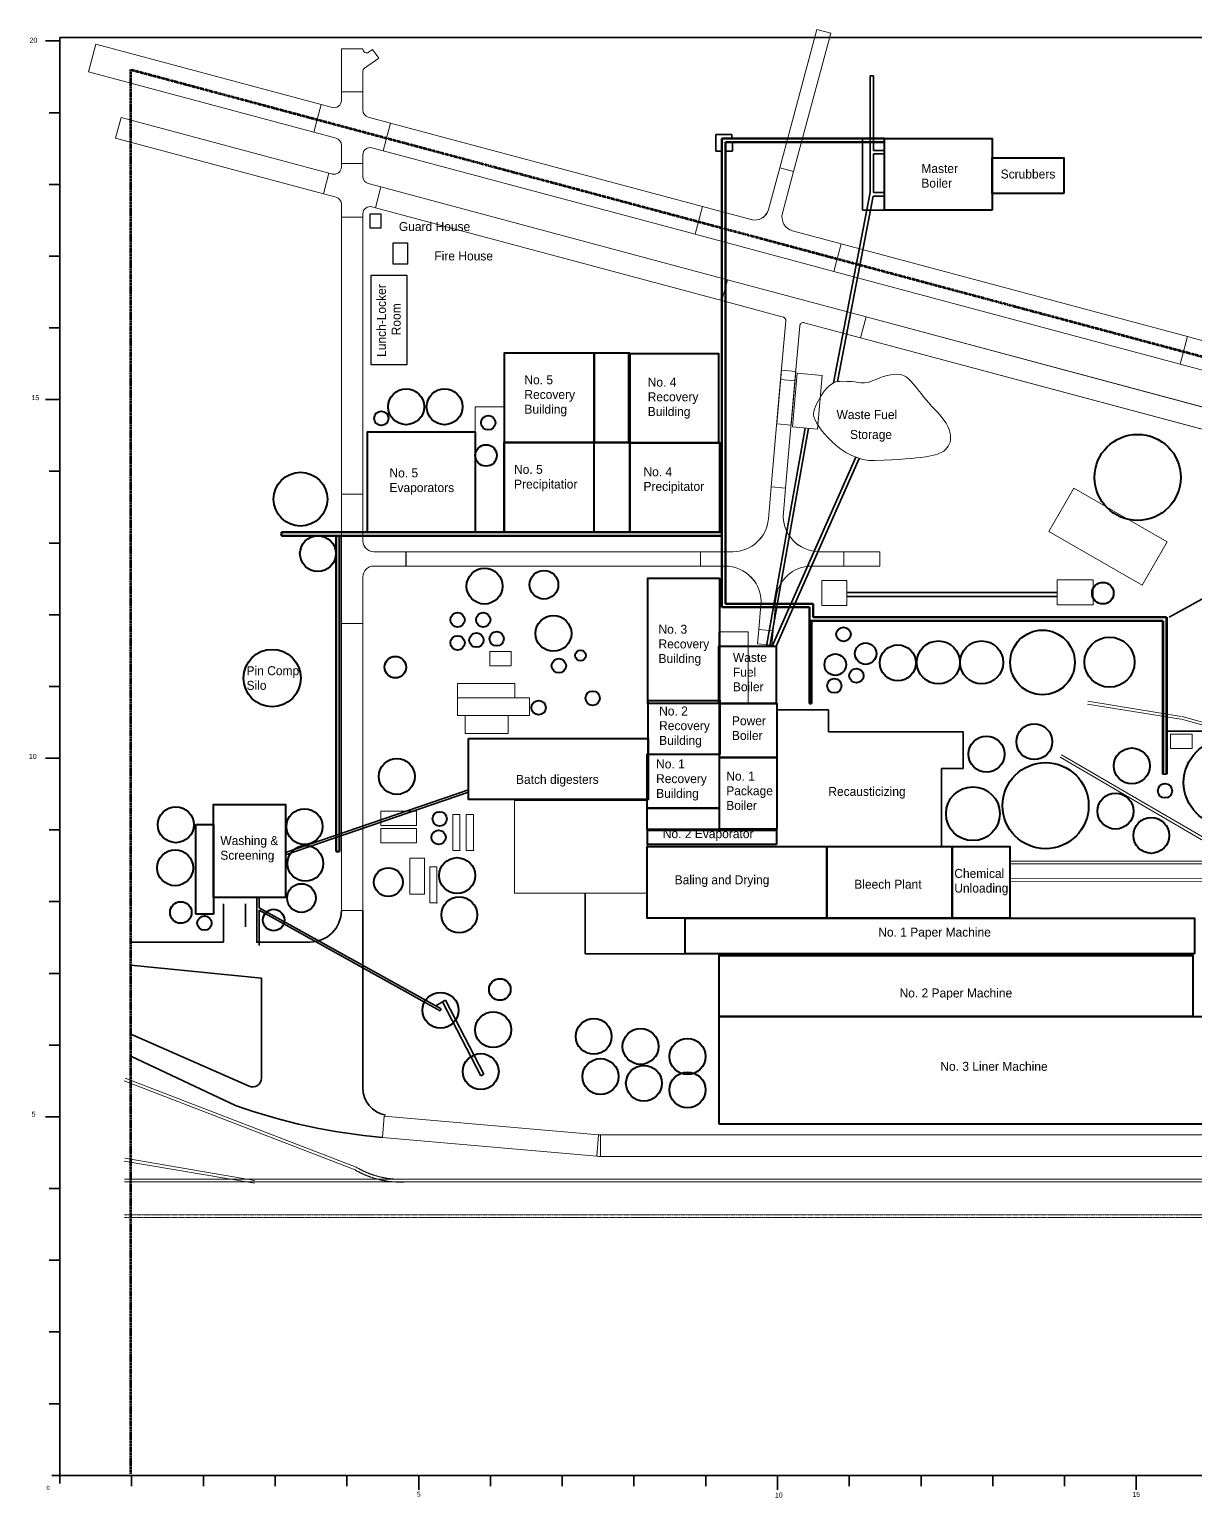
# Model space of a CAD drawing. Header units: inches. Extents: x 157 to 3303, y 69 to 2116.
# Drawn here: x 157 to 1783, y 69 to 2116 of the extents above; entities that cross this region are included whole.
import ezdxf
from ezdxf.enums import TextEntityAlignment as Align

# ---------------------------------------------------------------- set-up
doc = ezdxf.new("R2010")
doc.units = ezdxf.units.IN
doc.header["$MEASUREMENT"] = 0
doc.linetypes.add('BORDER2', pattern=[0.875, 0.25, -0.125, 0.25, -0.125, 0, -0.125])
doc.linetypes.add('PHANTOM2', pattern=[1.25, 0.625, -0.125, 0.125, -0.125, 0.125, -0.125])
doc.layers.add('MISCELLANEOUS', color=7, linetype='Continuous')
doc.layers.add('TITLEBLOCK', color=7, linetype='Continuous')
for name, color, linetype, lineweight in [('OTHER BUILDINGS', 3, 'Continuous', 30), ('PROCESS AREAS', 4, 'Continuous', 40), ('TANKS', 2, 'Continuous', 40)]:
    doc.layers.add(name, color=color, linetype=linetype, lineweight=lineweight)
doc.styles.add('Arial', font='ARIAL.TTF', dxfattribs={"height": 0.2})

# ---------------------------------------------------------------- blocks, each defined once
blk = doc.blocks.new('POND', base_point=(1382.4, 1029.5))
at = {"layer": 'MISCELLANEOUS', "color": 5, "linetype": 'Continuous', "lineweight": 13}
blk.add_open_spline([(1195.3, 1127.7), (1244.3, 1149.6), (1264.3, 1130.8), (1302.9, 1160.5), (1337.9, 1187.4), (1369.1, 1208.6), (1401.1, 1211.9), (1440.7, 1216), (1481.6, 1164.1), (1560.1, 1118.4), (1655.3, 1062.9), (1662.9, 1010.8), (1634.9, 973.4), (1619.8, 953.3), (1565.8, 924.1), (1391.7, 870.6), (1270.2, 833.2), (1131.8, 945.9), (1120.5, 978.1), (1113.1, 999.4), (1134.6, 1132.4), (1195.3, 1127.7)], degree=3, knots=[0, 0, 0, 0, 0.120599, 0.120599, 0.120599, 0.230097, 0.230097, 0.230097, 0.365472, 0.365472, 0.365472, 0.52982, 0.52982, 0.52982, 0.736661, 0.736661, 0.736661, 0.895053, 0.895053, 0.895053, 1, 1, 1, 1], dxfattribs=at)

msp = doc.modelspace()

# ---------------------------------------------------------------- linework, layer by layer
at = {"layer": 'MISCELLANEOUS', "color": 7, "linetype": 'Continuous', "lineweight": 13}
for p, q in [((1254.9, 2116.2), (1203.1, 1923)), ((1274.2, 2111), (1254.9, 2116.2))]:
    msp.add_line(p, q, dxfattribs=at)
at = {"layer": 'MISCELLANEOUS', "linetype": 'Continuous', "lineweight": 13}
for p, q in [((1222.4, 1917.8), (1274.2, 2111)), ((250.3, 2095.5), (239.9, 2056.8)), ((564.2, 2011.3), (250.3, 2095.5)), ((592.3, 2029.1), (592.3, 2089.1)), ((592.3, 2089.1), (622.3, 2089.1)), ((622.3, 2089.1), (622.3, 2088.4)), ((635.8, 2088.2), (630.2, 2084.3)), ((644.4, 2075.9), (635.8, 2088.2)), ((644.4, 2075.9), (624.4, 2061.9)), ((239.9, 2056.8), (553.8, 1972.7)), ((622.3, 2057.8), (622.3, 2029.1)), ((592.3, 2016.8), (592.3, 2029.1)), ((592.3, 2029.1), (622.3, 2029.1)), ((622.3, 2029.1), (592.3, 2029.1)), ((622.3, 2029.1), (622.3, 2003.4)), ((564.2, 2011.3), (553.8, 1972.7)), ((553.8, 1972.7), (564.2, 2011.3)), ((579.7, 2007.2), (564.2, 2011.3)), ((285.2, 1993.4), (277.4, 1964.5)), ((575, 1915.8), (285.2, 1993.4)), ((660.8, 1985.5), (629.7, 1993.8)), ((553.8, 1972.7), (584.9, 1964.4)), ((650.4, 1946.8), (660.8, 1985.5)), ((650.4, 1946.8), (660.8, 1985.5)), ((660.8, 1985.5), (1095.4, 1869)), ((277.4, 1964.5), (567.2, 1886.8)), ((592.3, 1929.1), (592.3, 1954.7)), ((650.4, 1946.8), (634.9, 1951)), ((1085.1, 1830.4), (650.4, 1946.8)), ((622.3, 1929.1), (592.3, 1929.1)), ((592.3, 1924.2), (592.3, 1929.1)), ((592.3, 1929.1), (622.3, 1929.1)), ((622.3, 1941.3), (622.3, 1929.1)), ((622.3, 1929.1), (622.3, 1910.8)), ((575, 1915.8), (567.2, 1886.8)), ((567.2, 1886.8), (575, 1915.8)), ((575, 1915.8), (579.7, 1914.5)), ((1203.1, 1923), (1187.6, 1865)), ((1203.1, 1923), (1222.4, 1917.8)), ((1203.1, 1923), (1222.4, 1917.8)), ((1222.4, 1917.8), (1206.9, 1859.8)), ((567.2, 1886.8), (584.9, 1882.1)), ((647.4, 1896.4), (629.7, 1901.1)), ((639.7, 1867.4), (647.4, 1896.4)), ((639.7, 1867.4), (647.4, 1896.4)), ((647.4, 1896.4), (1130.4, 1767)), ((592.3, 1854.1), (592.3, 1872.4)), ((634.9, 1868.7), (639.7, 1867.4)), ((1122.6, 1738), (639.7, 1867.4)), ((1095.4, 1869), (1085.1, 1830.4)), ((1095.4, 1869), (1085.1, 1830.4)), ((1163.1, 1850.9), (1095.4, 1869)), ((622.3, 1854.1), (592.3, 1854.1)), ((592.3, 1468.1), (592.3, 1854.1)), ((592.3, 1854.1), (622.3, 1854.1)), ((622.3, 1859), (622.3, 1854.1)), ((622.3, 1854.1), (622.3, 1468.1)), ((1085.1, 1830.4), (1278.3, 1778.6)), ((1288.6, 1817.2), (1221, 1835.4)), ((1278.3, 1778.6), (1288.6, 1817.2)), ((1278.3, 1778.6), (1288.6, 1817.2)), ((1288.6, 1817.2), (1771.6, 1687.8)), ((1130.4, 1767), (1122.6, 1738)), ((1122.6, 1738), (1130.4, 1767)), ((1130.4, 1767), (1323.6, 1715.2)), ((1761.2, 1649.2), (1278.3, 1778.6)), ((1207.9, 1715.1), (1122.6, 1738)), ((1204.4, 1627.8), (1211.6, 1709.9)), ((1224.3, 1626.1), (1231, 1702.9)), ((1315.8, 1686.2), (1237.3, 1707.2)), ((1323.6, 1715.2), (1315.8, 1686.2)), ((1315.8, 1686.2), (1323.6, 1715.2)), ((1323.6, 1715.2), (1854.8, 1572.8)), ((1847.1, 1543.9), (1315.8, 1686.2)), ((1771.6, 1687.8), (1761.2, 1649.2)), ((1771.6, 1687.8), (1761.2, 1649.2)), ((1793.4, 1682), (1771.6, 1687.8)), ((1199, 1566), (1205.5, 1640.8)), ((1205.5, 1640.8), (1225.5, 1639)), ((1225.5, 1639), (1218.9, 1564.3)), ((1761.2, 1649.2), (1857.8, 1623.3)), ((1191.3, 1478.4), (1204.4, 1627.8)), ((1204.4, 1627.8), (1224.3, 1626.1)), ((1204.4, 1627.8), (1224.3, 1626.1)), ((1224.3, 1626.1), (1211.3, 1476.7)), ((1221, 1561.9), (1227.5, 1636.6)), ((1227.5, 1636.6), (1262.4, 1633.5)), ((1262.4, 1633.5), (1255.8, 1558.8)), ((778.9, 1590), (818.9, 1590)), ((778.9, 1415), (778.9, 1590)), ((1218.9, 1564.3), (1199, 1566)), ((1255.8, 1558.8), (1221, 1561.9)), ((1191.3, 1478.4), (1187.4, 1433.6)), ((1211.3, 1476.7), (1191.3, 1478.4)), ((1211.3, 1476.7), (1191.3, 1478.4)), ((1208.3, 1442.3), (1211.3, 1476.7)), ((1578.1, 1416.1), (1613.1, 1476.7)), ((1613.1, 1476.7), (1743, 1401.7)), ((622.3, 1468.1), (592.3, 1468.1)), ((592.3, 1468.1), (592.3, 1287.6)), ((622.3, 1468.1), (592.3, 1468.1)), ((622.3, 1402.8), (622.3, 1468.1)), ((818.9, 1415), (778.9, 1415)), ((1708, 1341.1), (1578.1, 1416.1)), ((1743, 1401.7), (1708, 1341.1)), ((682.3, 1387.8), (637.3, 1387.8)), ((682.3, 1387.8), (682.3, 1367.8)), ((1092.6, 1387.9), (682.6, 1387.9)), ((682.6, 1387.9), (682.6, 1367.9)), ((1092.6, 1387.9), (1137.6, 1387.9)), ((1092.6, 1367.9), (1092.6, 1387.9)), ((1092.6, 1367.9), (1092.6, 1387.9)), ((1292.6, 1387.9), (1258.1, 1387.9)), ((1292.6, 1387.9), (1292.6, 1367.9)), ((1292.6, 1387.9), (1342.6, 1387.9)), ((1292.6, 1367.9), (1292.6, 1387.9)), ((1342.6, 1387.9), (1342.6, 1367.9)), ((622.3, 1287.6), (622.3, 1352.8)), ((682.3, 1367.8), (637.3, 1367.8)), ((682.6, 1367.9), (1092.6, 1367.9)), ((1127.1, 1367.9), (1092.6, 1367.9)), ((1292.6, 1367.9), (1247.6, 1367.9)), ((1342.6, 1367.9), (1292.6, 1367.9)), ((1261.7, 1347.8), (1296.7, 1347.8)), ((1261.7, 1312.8), (1261.7, 1347.8)), ((1296.7, 1347.8), (1296.7, 1312.8)), ((1589.9, 1348.7), (1639.9, 1348.7)), ((1589.9, 1313.7), (1589.9, 1348.7)), ((1639.9, 1348.7), (1639.9, 1313.7)), ((1176.9, 1313.6), (1173.9, 1279.2)), ((1193.8, 1277.4), (1197.8, 1322.3)), ((1296.7, 1312.8), (1261.7, 1312.8)), ((1639.9, 1313.7), (1589.9, 1313.7)), ((592.3, 1287.6), (622.3, 1287.6)), ((592.3, 887.6), (592.3, 1287.6)), ((592.3, 1287.6), (622.3, 1287.6)), ((622.3, 1287.6), (622.3, 887.6)), ((1119.2, 1276.1), (1159.2, 1276.1)), ((1159.2, 1276.1), (1159.2, 1176.1)), ((1172.2, 1259.3), (1173.9, 1279.2)), ((1173.9, 1279.2), (1193.8, 1277.4)), ((1173.9, 1279.2), (1193.8, 1277.4)), ((1193.8, 1277.4), (1192.1, 1257.5)), ((799.1, 1248.9), (829.1, 1248.9)), ((799.1, 1228.9), (799.1, 1248.9)), ((829.1, 1248.9), (829.1, 1228.9)), ((1192.1, 1257.5), (1172.2, 1259.3)), ((829.1, 1228.9), (799.1, 1228.9)), ((754.2, 1204.3), (834.2, 1204.3)), ((754.2, 1184.3), (754.2, 1204.3)), ((834.2, 1204.3), (834.2, 1184.3)), ((754.2, 1184.3), (854.2, 1184.3)), ((754.2, 1159.3), (754.2, 1184.3)), ((834.2, 1184.3), (754.2, 1184.3)), ((854.2, 1184.3), (854.2, 1159.3)), ((854.2, 1159.3), (754.2, 1159.3)), ((764.9, 1134.3), (764.9, 1159.3)), ((764.9, 1159.3), (824.9, 1159.3)), ((824.9, 1159.3), (824.9, 1134.3)), ((824.9, 1134.3), (764.9, 1134.3)), ((1747.7, 1133.6), (1777.7, 1133.6)), ((1747.7, 1113.6), (1747.7, 1133.6)), ((1777.7, 1133.6), (1777.7, 1113.6)), ((1777.7, 1113.6), (1747.7, 1113.6)), ((647.1, 1026.3), (697.1, 1026.3)), ((647.1, 1006.3), (647.1, 1026.3)), ((697.1, 1026.3), (697.1, 1006.3)), ((833.6, 911.9), (833.6, 1041.9)), ((1018.6, 1041.9), (1018.6, 911.9)), ((697.1, 1006.3), (647.1, 1006.3)), ((747.5, 1021.3), (757.5, 1021.3)), ((747.5, 971.3), (747.5, 1021.3)), ((757.5, 1021.3), (757.5, 971.3)), ((766.4, 1021.3), (776.4, 1021.3)), ((766.4, 971.3), (766.4, 1021.3)), ((776.4, 1021.3), (776.4, 971.3)), ((647.1, 1001.9), (697.1, 1001.9)), ((647.1, 981.9), (647.1, 1001.9)), ((697.1, 1001.9), (697.1, 981.9)), ((697.1, 981.9), (647.1, 981.9)), ((757.5, 971.3), (747.5, 971.3)), ((776.4, 971.3), (766.4, 971.3)), ((687.9, 960.5), (707.9, 960.5)), ((687.9, 910.5), (687.9, 960.5)), ((707.9, 960.5), (707.9, 910.5)), ((715.5, 948.3), (725.5, 948.3)), ((715.5, 898.3), (715.5, 948.3)), ((725.5, 948.3), (725.5, 898.3)), ((707.9, 910.5), (687.9, 910.5)), ((1018.6, 911.9), (833.6, 911.9)), ((622.3, 887.6), (592.3, 887.6)), ((725.5, 898.3), (715.5, 898.3)), ((649.4, 571.2), (652, 601.1)), ((652, 601.1), (950.8, 575)), ((950.8, 575), (948.2, 545.1)), ((948.2, 545.1), (950.8, 575)), ((953.4, 574.8), (953.4, 544.8)), ((2328.4, 574.8), (953.4, 574.8)), ((953.4, 574.8), (953.4, 544.8)), ((948.2, 545.1), (649.4, 571.2)), ((953.4, 544.8), (2328.4, 544.8))]:
    msp.add_line(p, q, dxfattribs=at)
at = {"layer": 'MISCELLANEOUS', "linetype": 'PHANTOM2', "lineweight": 100}
for p, q in [((298.7, 102.3), (298.7, 2060.1)), ((298.7, 2060.1), (2601.5, 1443.1))]:
    msp.add_line(p, q, dxfattribs=at)
at = {"layer": 'MISCELLANEOUS', "linetype": 'Continuous', "lineweight": 35}
for p, q in [((1329, 1947.5), (1329, 2051.2)), ((1329, 2051.2), (1334, 2051.2)), ((1334, 1947.5), (1334, 2051.2)), ((1136.5, 1969.6), (1114.2, 1969.6)), ((1114.2, 1969.6), (1114.2, 1946.5)), ((1136.5, 1964), (1136.5, 1969.6)), ((1114.2, 1946.5), (1122.5, 1946.5)), ((1127.5, 1946.5), (1137.4, 1946.5)), ((1137.4, 1946.5), (1137.4, 1959)), ((1318.6, 1864), (1318.6, 1964)), ((1329, 1888.8), (1329, 1947.5)), ((1334, 1947.5), (1349.1, 1947.5)), ((1334, 1888.8), (1334, 1942.5)), ((1334, 1942.5), (1349.1, 1942.5)), ((1278, 1623.2), (1329, 1888.8)), ((1283.5, 1625.1), (1333.2, 1883.8)), ((1333.2, 1883.8), (1349.1, 1883.8)), ((1334, 1888.8), (1349.1, 1888.8)), ((1349.1, 1864), (1318.6, 1864)), ((1238.4, 1560.3), (1184.5, 1256.1)), ((1243.4, 1559.9), (1189.5, 1256.1)), ((1192.7, 1256.1), (1309.2, 1519.6)), ((1198.1, 1256.1), (1313.9, 1517.9)), ((1589.9, 1331.2), (1296.7, 1331.2)), ((1814.1, 1334.1), (1746, 1296.5)), ((1589.9, 1325.2), (1296.7, 1325.2)), ((1199.2, 1167.2), (1271.1, 1167.2)), ((1271.1, 1167.2), (1271.1, 1136.9)), ((1271.1, 1136.9), (1458.8, 1136.9)), ((1458.8, 1136.9), (1458.8, 1085.6)), ((1998.2, 1137.5), (1741.9, 1137.5)), ((1458.8, 1085.6), (1428.5, 1085.6)), ((1428.5, 1085.6), (1428.5, 976.9)), ((1736.9, 1077.7), (1741.9, 1077.7)), ((514.3, 968.3), (769.6, 1055.9)), ((514.3, 965.2), (769.6, 1052.8)), ((474.6, 905.6), (474.6, 842.9)), ((477.6, 905.6), (477.6, 891.3)), ((931.9, 827), (931.9, 911.9)), ((427.9, 896.9), (427.9, 843.6)), ((458.7, 864.7), (458.7, 896.9)), ((477.6, 891.3), (731.5, 750.5)), ((477.6, 887.9), (730.1, 747.8)), ((477.6, 887.9), (477.6, 838.8)), ((622.3, 887.6), (622, 640.3)), ((427.9, 843.6), (298.7, 843.6)), ((548.3, 843.6), (474.1, 843.6)), ((1071.3, 827), (931.9, 827)), ((298.7, 811.5), (481.1, 793.3)), ((481.1, 793.3), (481.1, 654)), ((733.1, 760.1), (724.1, 754.6)), ((733.1, 760.1), (737.5, 762.4)), ((733.1, 760.1), (786.5, 657)), ((737.5, 762.4), (791, 659.3)), ((730.1, 747.8), (731.5, 750.5)), ((463.8, 642.7), (298.7, 715.4)), ((444.6, 615.9), (298.7, 684.5)), ((786.5, 657), (791, 659.3)), ((786.5, 657), (791, 659.3))]:
    msp.add_line(p, q, dxfattribs=at)
at = {"layer": 'MISCELLANEOUS', "linetype": 'Continuous', "lineweight": 50}
for p, q in [((1349.1, 1964), (1122.5, 1964)), ((1122.5, 1964), (1122.5, 1310.4)), ((1349.1, 1959), (1127.5, 1959)), ((1127.5, 1959), (1127.5, 1315.4)), ((1122.5, 1415), (508.9, 1415)), ((508.9, 1415), (508.9, 1410)), ((1122.5, 1410), (508.9, 1410)), ((584.8, 1410), (584.8, 969.8)), ((584.8, 1410), (589.8, 1410)), ((589.8, 1410), (589.8, 969.8)), ((1122.5, 1310.4), (1127.5, 1310.4)), ((1122.5, 1310.4), (1244.5, 1310.4)), ((1127.5, 1315.4), (1249.5, 1315.4)), ((1244.5, 1310.4), (1244.5, 1291.5)), ((1249.5, 1315.4), (1249.5, 1296.5)), ((1244.5, 1291.5), (1736.9, 1291.5)), ((1244.5, 1291.5), (1244.5, 1176.1)), ((1244.5, 1291.5), (1247.5, 1291.5)), ((1247.5, 1291.5), (1247.5, 1176.1)), ((1249.5, 1296.5), (1741.9, 1296.5)), ((1244.5, 1176.1), (1247.5, 1176.1)), ((584.8, 969.8), (589.8, 969.8))]:
    msp.add_line(p, q, dxfattribs=at)
at = {"layer": 'MISCELLANEOUS', "linetype": 'Continuous', "lineweight": 70}
for p, q in [((1736.9, 1291.5), (1736.9, 1077.7)), ((1741.9, 1296.5), (1741.9, 1077.7))]:
    msp.add_line(p, q, dxfattribs=at)
at = {"layer": 'MISCELLANEOUS', "color": 7, "linetype": 'Continuous', "lineweight": 0}
msp.add_lwpolyline([(1222.4, 1917.8), (1274.2, 2111), (1254.9, 2116.2), (1203.1, 1923)], close=True, dxfattribs=at)
at = {"layer": 'MISCELLANEOUS', "linetype": 'Continuous', "lineweight": 0}
for points in [[(564.2, 2011.3), (250.3, 2095.5), (239.9, 2056.8), (553.8, 1972.7)], [(575, 1915.8), (285.2, 1993.4), (277.4, 1964.5), (567.2, 1886.8)], [(660.8, 1985.5), (1095.4, 1869), (1085.1, 1830.4), (650.4, 1946.8)], [(647.4, 1896.4), (1130.4, 1767), (1122.6, 1738), (639.7, 1867.4)], [(622.3, 1854.1), (622.3, 1468.1), (592.3, 1468.1), (592.3, 1854.1)], [(1288.6, 1817.2), (1771.6, 1687.8), (1761.2, 1649.2), (1278.3, 1778.6)], [(1323.6, 1715.2), (1854.8, 1572.8), (1847.1, 1543.9), (1315.8, 1686.2)], [(1225.5, 1639), (1218.9, 1564.3), (1199, 1566), (1205.5, 1640.8)], [(1224.3, 1626.1), (1211.3, 1476.7), (1191.3, 1478.4), (1204.4, 1627.8)], [(1262.4, 1633.5), (1255.8, 1558.8), (1221, 1561.9), (1227.5, 1636.6)], [(818.9, 1590), (818.9, 1415), (778.9, 1415), (778.9, 1590)], [(1708, 1341.1), (1578.1, 1416.1), (1613.1, 1476.7), (1743, 1401.7)], [(1092.6, 1387.9), (682.6, 1387.9), (682.6, 1367.9), (1092.6, 1367.9)], [(1292.6, 1387.9), (1342.6, 1387.9), (1342.6, 1367.9), (1292.6, 1367.9)], [(1296.7, 1312.8), (1261.7, 1312.8), (1261.7, 1347.8), (1296.7, 1347.8)], [(1639.9, 1313.7), (1589.9, 1313.7), (1589.9, 1348.7), (1639.9, 1348.7)], [(622.3, 1287.6), (622.3, 887.6), (592.3, 887.6), (592.3, 1287.6)], [(1159.2, 1276.1), (1159.2, 1176.1), (1119.2, 1176.1), (1119.2, 1276.1)], [(1193.8, 1277.4), (1192.1, 1257.5), (1172.2, 1259.3), (1173.9, 1279.2)], [(829.1, 1228.9), (799.1, 1228.9), (799.1, 1248.9), (829.1, 1248.9)], [(834.2, 1184.3), (754.2, 1184.3), (754.2, 1204.3), (834.2, 1204.3)], [(854.2, 1159.3), (754.2, 1159.3), (754.2, 1184.3), (854.2, 1184.3)], [(764.9, 1159.3), (824.9, 1159.3), (824.9, 1134.3), (764.9, 1134.3)], [(1777.7, 1113.6), (1747.7, 1113.6), (1747.7, 1133.6), (1777.7, 1133.6)], [(647.1, 1006.3), (647.1, 1026.3), (697.1, 1026.3), (697.1, 1006.3)], [(833.6, 1041.9), (1018.6, 1041.9), (1018.6, 911.9), (833.6, 911.9)], [(414.3, 1007.4), (414.3, 882.4), (389.3, 882.4), (389.3, 1007.4)], [(757.5, 1021.3), (757.5, 971.3), (747.5, 971.3), (747.5, 1021.3)], [(776.4, 1021.3), (776.4, 971.3), (766.4, 971.3), (766.4, 1021.3)], [(647.1, 981.9), (647.1, 1001.9), (697.1, 1001.9), (697.1, 981.9)], [(707.9, 910.5), (687.9, 910.5), (687.9, 960.5), (707.9, 960.5)], [(725.5, 948.3), (725.5, 898.3), (715.5, 898.3), (715.5, 948.3)], [(1918.6, 589.7), (1118.6, 589.7), (1118.6, 739.7), (1918.6, 739.7)], [(652, 601.1), (950.8, 575), (948.2, 545.1), (649.4, 571.2)], [(953.4, 544.8), (2328.4, 544.8), (2328.4, 574.8), (953.4, 574.8)]]:
    msp.add_lwpolyline(points, close=True, dxfattribs=at)
for points in [[(592.3, 2029.1), (592.3, 2089.1), (622.3, 2089.1), (622.3, 2088.4, 0.606815), (630.2, 2084.3), (635.8, 2088.2), (644.4, 2075.9), (624.4, 2061.9, 0.244698), (622.3, 2057.8), (622.3, 2029.1)], [(622.3, 1941.3, -0.493145), (634.9, 1951), (650.4, 1946.8), (660.8, 1985.5), (629.7, 1993.8, -0.339454), (622.3, 2003.4), (622.3, 2029.1), (592.3, 2029.1), (592.3, 2016.8, -0.493145), (579.7, 2007.2), (564.2, 2011.3), (553.8, 1972.7), (584.9, 1964.4, -0.339454), (592.3, 1954.7), (592.3, 1929.1), (622.3, 1929.1)], [(592.3, 1924.2, -0.493145), (579.7, 1914.5), (575, 1915.8), (567.2, 1886.8), (584.9, 1882.1, -0.339454), (592.3, 1872.4), (592.3, 1854.1), (622.3, 1854.1), (622.3, 1859, -0.493145), (634.9, 1868.7), (639.7, 1867.4), (647.4, 1896.4), (629.7, 1901.1, -0.339454), (622.3, 1910.8), (622.3, 1929.1), (592.3, 1929.1)], [(1085.1, 1830.4), (1278.3, 1778.6), (1288.6, 1817.2), (1221, 1835.4, -0.414214), (1206.9, 1859.8), (1222.4, 1917.8), (1203.1, 1923), (1187.6, 1865, -0.414214), (1163.1, 1850.9), (1095.4, 1869)], [(1130.4, 1767), (1323.6, 1715.2), (1315.8, 1686.2), (1237.3, 1707.2, 0.466308), (1231, 1702.9), (1224.3, 1626.1), (1204.4, 1627.8), (1211.6, 1709.9, 0.36397), (1207.9, 1715.1), (1122.6, 1738)], [(1761.2, 1649.2), (1857.8, 1623.3), (1868.2, 1661.9), (1833.4, 1671.3, -0.339454), (1829.7, 1676.1), (1829.7, 1755.6), (1799.7, 1755.6), (1799.7, 1686.8, -0.493145), (1793.4, 1682), (1771.6, 1687.8)], [(1208.3, 1442.3, 0.440011), (1258.1, 1387.9), (1292.6, 1387.9), (1292.6, 1367.9), (1247.6, 1367.9, 0.388879), (1197.8, 1322.3), (1193.8, 1277.4), (1173.9, 1279.2), (1176.9, 1313.6, 0.440011), (1127.1, 1367.9), (1092.6, 1367.9), (1092.6, 1387.9), (1137.6, 1387.9, 0.388879), (1187.4, 1433.6), (1191.3, 1478.4), (1211.3, 1476.7)], [(592.3, 1468.1), (592.3, 1287.6), (622.3, 1287.6), (622.3, 1352.8, -0.414214), (637.3, 1367.8), (682.3, 1367.8), (682.3, 1387.8), (637.3, 1387.8, -0.414214), (622.3, 1402.8), (622.3, 1468.1)]]:
    msp.add_lwpolyline(points, format="xyb", close=True, dxfattribs=at)
at = {"layer": 'MISCELLANEOUS', "linetype": 'Continuous', "lineweight": 18}
for points in [[(1631.9, 1175.5), (1762, 1154.2)], [(1632.5, 1179.5), (1762.7, 1158.2)], [(1763, 1154.3), (1864.1, 1125.9)], [(1764.1, 1158.1), (1865.2, 1129.7)], [(1593.9, 1101.2), (1810.4, 975.2)], [(1595.9, 1104.7), (1812.4, 978.7)], [(1962.6, 956.6), (1523.8, 956.6)], [(1962.6, 952.6), (1523.8, 952.6)], [(1523.8, 931.6), (2128.3, 932.2)], [(1523.8, 927.6), (2128.3, 928.2)], [(289.4, 650.3), (611.3, 526)], [(290.9, 654), (612.7, 529.7)], [(471, 507.3), (289.8, 538.3)], [(471.7, 511.2), (290.5, 542.3)], [(290.2, 513.2), (2411.4, 513.2)], [(682.8, 509.2), (682.2, 509.2), (681.6, 509.1), (681.1, 509.1), (680.5, 509.1), (679.9, 509), (679.3, 509), (678.8, 509), (678.2, 509), (677.6, 509), (677, 508.9), (676.5, 508.9), (675.9, 508.9), (675.3, 508.9), (674.7, 508.9), (674.1, 508.9), (673.6, 508.9), (673, 508.9), (672.4, 508.9), (671.8, 508.9), (671.3, 508.9), (670.7, 509), (670.1, 509), (669.5, 509), (669, 509), (668.4, 509.1), (667.8, 509.1), (667.2, 509.1), (666.7, 509.1), (666.1, 509.2), (665.5, 509.2), (664.9, 509.3), (664.4, 509.3), (663.8, 509.4), (663.2, 509.4), (662.6, 509.5), (662.1, 509.5), (661.5, 509.6), (660.9, 509.6), (660.4, 509.7), (659.8, 509.8), (659.2, 509.8), (658.6, 509.9), (658.1, 510), (657.5, 510), (656.9, 510.1), (656.4, 510.2), (655.8, 510.3), (655.2, 510.4), (654.6, 510.5), (654.1, 510.6), (653.5, 510.7), (652.9, 510.7), (652.4, 510.8), (651.8, 511), (651.2, 511.1), (650.7, 511.2), (650.1, 511.3), (649.5, 511.4), (649, 511.5), (648.4, 511.6), (647.9, 511.7), (647.3, 511.9), (646.7, 512), (646.2, 512.1), (645.6, 512.2), (645.1, 512.4), (644.5, 512.5), (643.9, 512.7), (643.4, 512.8), (642.8, 512.9), (642.3, 513.1), (641.7, 513.2), (641.1, 513.4), (640.6, 513.5), (640, 513.7), (639.5, 513.9), (638.9, 514), (638.4, 514.2), (637.8, 514.4), (637.3, 514.5), (636.7, 514.7), (636.2, 514.9), (635.6, 515), (635.1, 515.2), (634.5, 515.4), (634, 515.6), (633.5, 515.8), (632.9, 516), (632.4, 516.2), (631.8, 516.4), (631.3, 516.6), (630.7, 516.8), (630.2, 517), (629.7, 517.2), (629.1, 517.4), (628.6, 517.6), (628.1, 517.8), (627.5, 518), (627, 518.2), (626.5, 518.4), (625.9, 518.7), (625.4, 518.9), (624.9, 519.1), (624.3, 519.3), (623.8, 519.6), (623.3, 519.8), (622.8, 520.1), (622.2, 520.3), (621.7, 520.5), (621.2, 520.8), (620.7, 521), (620.2, 521.3), (619.6, 521.5), (619.1, 521.8), (618.6, 522), (618.1, 522.3), (617.6, 522.6), (617.1, 522.8), (616.5, 523.1), (616, 523.3), (615.5, 523.6), (615, 523.9), (614.5, 524.2), (614, 524.4), (613.5, 524.7), (613, 525), (612.5, 525.3), (612, 525.6), (611.5, 525.9), (611, 526.2)], [(682.5, 513.2), (681.9, 513.2), (681.4, 513.1), (680.8, 513.1), (680.3, 513.1), (679.7, 513), (679.2, 513), (678.6, 513), (678.1, 513), (677.5, 513), (676.9, 512.9), (676.4, 512.9), (675.8, 512.9), (675.3, 512.9), (674.7, 512.9), (674.2, 512.9), (673.6, 512.9), (673, 512.9), (672.5, 512.9), (671.9, 512.9), (671.4, 512.9), (670.8, 513), (670.2, 513), (669.7, 513), (669.1, 513), (668.6, 513), (668, 513.1), (667.5, 513.1), (666.9, 513.1), (666.4, 513.2), (665.8, 513.2), (665.2, 513.2), (664.7, 513.3), (664.1, 513.3), (663.6, 513.4), (663, 513.4), (662.5, 513.5), (661.9, 513.5), (661.4, 513.6), (660.8, 513.7), (660.2, 513.7), (659.7, 513.8), (659.1, 513.9), (658.6, 513.9), (658, 514), (657.5, 514.1), (656.9, 514.2), (656.4, 514.2), (655.8, 514.3), (655.3, 514.4), (654.7, 514.5), (654.2, 514.6), (653.6, 514.7), (653.1, 514.8), (652.5, 514.9), (652, 515), (651.4, 515.1), (650.9, 515.2), (650.3, 515.3), (649.8, 515.4), (649.3, 515.5), (648.7, 515.6), (648.2, 515.8), (647.6, 515.9), (647.1, 516), (646.5, 516.1), (646, 516.3), (645.4, 516.4), (644.9, 516.5), (644.4, 516.7), (643.8, 516.8), (643.3, 517), (642.7, 517.1), (642.2, 517.2), (641.7, 517.4), (641.1, 517.5), (640.6, 517.7), (640.1, 517.9), (639.5, 518), (639, 518.2), (638.5, 518.3), (637.9, 518.5), (637.4, 518.7), (636.9, 518.9), (636.3, 519), (635.8, 519.2), (635.3, 519.4), (634.8, 519.6), (634.2, 519.7), (633.7, 519.9), (633.2, 520.1), (632.7, 520.3), (632.1, 520.5), (631.6, 520.7), (631.1, 520.9), (630.6, 521.1), (630.1, 521.3), (629.5, 521.5), (629, 521.7), (628.5, 521.9), (628, 522.1), (627.5, 522.4), (627, 522.6), (626.5, 522.8), (625.9, 523), (625.4, 523.2), (624.9, 523.5), (624.4, 523.7), (623.9, 523.9), (623.4, 524.2), (622.9, 524.4), (622.4, 524.6), (621.9, 524.9), (621.4, 525.1), (620.9, 525.4), (620.4, 525.6), (619.9, 525.9), (619.4, 526.1), (618.9, 526.4), (618.4, 526.6), (617.9, 526.9), (617.4, 527.1), (616.9, 527.4), (616.4, 527.7), (615.9, 527.9), (615.5, 528.2), (615, 528.5), (614.5, 528.8), (614, 529), (613.5, 529.3), (613, 529.6)], [(290.2, 509.2), (2411.4, 509.2)]]:
    msp.add_lwpolyline(points, dxfattribs=at)
at = {"layer": 'MISCELLANEOUS', "linetype": 'BORDER2', "lineweight": 18}
for points in [[(290.2, 463.5), (2411.4, 463.5)], [(290.2, 459.5), (2411.4, 459.5)]]:
    msp.add_lwpolyline(points, dxfattribs=at)
at = {"layer": 'MISCELLANEOUS', "linetype": 'Continuous', "lineweight": 13}
for centre, radius, start, end in [((627.3, 2088.4), 5, 180, 305), ((627.3, 2057.8), 5, 125, 180), ((582.3, 2016.8), 10, 255, 360), ((632.3, 2003.4), 10, 180, 255), ((582.3, 1954.7), 10, 0, 75), ((632.3, 1941.3), 10, 75, 180), ((582.3, 1924.2), 10, 255, 360), ((632.3, 1910.8), 10, 180, 255), ((582.3, 1872.4), 10, 0, 75), ((632.3, 1859), 10, 75, 180), ((1168.2, 1870.2), 20, 255, 345), ((1226.2, 1854.7), 20, 165, 255), ((1206.6, 1710.3), 5, 355, 75), ((1236, 1702.4), 5, 75, 175), ((1137.6, 1437.9), 50, 270, 355), ((1258.1, 1437.9), 50, 175, 270), ((637.3, 1402.8), 15, 180, 270), ((637.3, 1352.8), 15, 90, 180), ((1127.1, 1317.9), 50, 355, 90), ((1247.6, 1317.9), 50, 90, 175), ((953.4, 604.8), 30, 265, 270), ((953.4, 604.8), 60, 265, 270)]:
    msp.add_arc(centre, radius, start, end, dxfattribs=at)
at = {"layer": 'MISCELLANEOUS', "linetype": 'Continuous', "lineweight": 35}
for centre, radius, start, end in [((548.3, 887.6), 44, 270, 360), ((468.7, 654), 12.4, 246.2309, 360), ((660.4, 640.3), 38.4, 179.9249, 260.0751), ((721.3, 1393.5), 825.4, 250.4095, 265)]:
    msp.add_arc(centre, radius, start, end, dxfattribs=at)
at = {"layer": 'MISCELLANEOUS', "linetype": 'Continuous', "lineweight": 5}
for p in [(757.5, 971.3), (776.4, 971.3), (725.5, 898.3)]:
    msp.add_point(p, dxfattribs=at)
at = {"layer": 'OTHER BUILDINGS', "lineweight": 30}
for p, q in [((632.3, 1859), (647.3, 1859)), ((632.3, 1839), (632.3, 1859)), ((647.3, 1859), (647.3, 1839)), ((647.3, 1839), (632.3, 1839)), ((664.5, 1818.6), (684.5, 1818.6)), ((664.5, 1788.6), (664.5, 1818.6)), ((684.5, 1818.6), (684.5, 1788.6)), ((684.5, 1788.6), (664.5, 1788.6)), ((633.7, 1773.5), (683.7, 1773.5)), ((633.7, 1648.5), (633.7, 1773.5)), ((683.7, 1773.5), (683.7, 1648.5)), ((683.7, 1648.5), (633.7, 1648.5))]:
    msp.add_line(p, q, dxfattribs=at)
for points in [[(632.3, 1839), (632.3, 1859), (647.3, 1859), (647.3, 1839)], [(664.5, 1788.6), (664.5, 1818.6), (684.5, 1818.6), (684.5, 1788.6)], [(633.7, 1648.5), (633.7, 1773.5), (683.7, 1773.5), (683.7, 1648.5)]]:
    msp.add_lwpolyline(points, close=True, dxfattribs=at)
at = {"layer": 'PROCESS AREAS'}
for p, q in [((1349.1, 1964), (1499.1, 1964)), ((1349.1, 1864), (1349.1, 1964)), ((1499.1, 1964), (1499.1, 1864)), ((1499.1, 1937.2), (1599.1, 1937.2)), ((1499.1, 1887.2), (1499.1, 1937.2)), ((1599.1, 1937.2), (1599.1, 1887.2)), ((1599.1, 1887.2), (1499.1, 1887.2)), ((1499.1, 1864), (1349.1, 1864)), ((819.4, 1665), (944.4, 1665)), ((819.4, 1540), (819.4, 1665)), ((944.4, 1665), (944.4, 1540)), ((944.4, 1665), (994.4, 1665)), ((944.4, 1540), (944.4, 1665)), ((993, 1664.4), (1118, 1664.4)), ((993, 1539.4), (993, 1664.4)), ((994.4, 1665), (994.4, 1540)), ((1118, 1664.4), (1118, 1539.4)), ((818.9, 1590), (818.9, 1415)), ((628.9, 1555), (778.9, 1555)), ((628.9, 1415), (628.9, 1555)), ((778.9, 1555), (778.9, 1415)), ((818.9, 1540), (943.9, 1540)), ((818.9, 1415), (818.9, 1540)), ((944.4, 1540), (819.4, 1540)), ((943.9, 1540), (943.9, 1415)), ((944.4, 1540), (994.4, 1540)), ((944.4, 1415), (944.4, 1540)), ((994.4, 1540), (944.4, 1540)), ((1118, 1539.4), (993, 1539.4)), ((994.4, 1540), (994.4, 1415)), ((994.4, 1540), (1119.4, 1540)), ((994.4, 1415), (994.4, 1540)), ((1119.4, 1540), (1119.4, 1415)), ((778.9, 1415), (628.9, 1415)), ((943.9, 1415), (818.9, 1415)), ((994.4, 1415), (944.4, 1415)), ((1119.4, 1415), (994.4, 1415)), ((1019.4, 1351.1), (1119.4, 1351.1)), ((1019.4, 1176.1), (1019.4, 1351.1)), ((1119.4, 1351.1), (1119.4, 1176.1)), ((1119.2, 1176.1), (1119.2, 1276.1)), ((1118.1, 1256.1), (1198.1, 1256.1)), ((1118.1, 1176.1), (1118.1, 1256.1)), ((1198.1, 1256.1), (1198.1, 1176.1)), ((1119.4, 1176.1), (1019.4, 1176.1)), ((1019.6, 1180.3), (1119.6, 1180.3)), ((1019.6, 1105.3), (1019.6, 1180.3)), ((1198.1, 1176.1), (1118.1, 1176.1)), ((1159.2, 1176.1), (1119.2, 1176.1)), ((1119.2, 1176.1), (1199.2, 1176.1)), ((1119.2, 1101.1), (1119.2, 1176.1)), ((1119.6, 1180.3), (1119.6, 1105.3)), ((1199.2, 1176.1), (1199.2, 1101.1)), ((769.6, 1042.5), (769.6, 1127.5)), ((769.6, 1127.5), (1019.6, 1127.5)), ((1019.6, 1127.5), (1019.6, 1042.5)), ((1018.6, 1105.5), (1118.6, 1105.5)), ((1018.6, 1030.5), (1018.6, 1105.5)), ((1118.6, 1105.5), (1118.6, 1030.5)), ((1119.6, 1105.3), (1019.6, 1105.3)), ((1199.2, 1101.1), (1119.2, 1101.1)), ((1119.2, 1101.1), (1199.2, 1101.1)), ((1119.2, 1001.1), (1119.2, 1101.1)), ((1199.2, 1101.1), (1199.2, 1001.1)), ((414.3, 1035.6), (514.3, 1035.6)), ((414.3, 905.6), (414.3, 1035.6)), ((514.3, 1035.6), (514.3, 905.6)), ((1019.6, 1042.5), (769.6, 1042.5)), ((833.6, 1041.9), (1018.6, 1041.9)), ((1118.6, 1030.5), (1018.6, 1030.5)), ((1018.6, 1030.4), (1118.6, 1030.4)), ((1018.6, 1000.4), (1018.6, 1030.4)), ((1118.6, 1030.4), (1118.6, 1000.4)), ((389.3, 1007.4), (414.3, 1007.4)), ((389.3, 882.4), (389.3, 1007.4)), ((414.3, 1007.4), (414.3, 882.4)), ((1118.6, 1000.4), (1018.6, 1000.4)), ((1018.8, 999.8), (1198.8, 999.8)), ((1018.8, 979.8), (1018.8, 999.8)), ((1199.2, 1001.1), (1119.2, 1001.1)), ((1198.8, 999.8), (1198.8, 979.8)), ((1018.6, 976.9), (1268.6, 976.9)), ((1018.6, 876.9), (1018.6, 976.9)), ((1198.8, 979.8), (1018.8, 979.8)), ((1268.6, 976.9), (1268.6, 876.9)), ((1268.6, 976.9), (1443.6, 976.9)), ((1268.6, 876.9), (1268.6, 976.9)), ((1443.6, 976.9), (1443.6, 876.9)), ((1443.6, 976.9), (1523.6, 976.9)), ((1443.6, 876.9), (1443.6, 976.9)), ((1523.6, 976.9), (1523.6, 876.9)), ((514.3, 905.6), (414.3, 905.6)), ((414.3, 882.4), (389.3, 882.4)), ((1268.6, 876.9), (1018.6, 876.9)), ((1071.3, 877), (1781.3, 877)), ((1071.3, 827), (1071.3, 877)), ((1443.6, 876.9), (1268.6, 876.9)), ((1523.6, 876.9), (1443.6, 876.9)), ((1781.3, 877), (1781.3, 827)), ((1781.3, 827), (1071.3, 827)), ((1118.6, 824.7), (1778.6, 824.7)), ((1118.6, 739.7), (1118.6, 824.7)), ((1778.6, 824.7), (1778.6, 739.7)), ((1778.6, 739.7), (1118.6, 739.7)), ((1118.6, 739.7), (1918.6, 739.7)), ((1118.6, 589.7), (1118.6, 739.7)), ((1918.6, 589.7), (1118.6, 589.7))]:
    msp.add_line(p, q, dxfattribs=at)
for points in [[(1499.1, 1864), (1349.1, 1864), (1349.1, 1964), (1499.1, 1964)], [(1599.1, 1887.2), (1499.1, 1887.2), (1499.1, 1937.2), (1599.1, 1937.2)], [(944.4, 1540), (819.4, 1540), (819.4, 1665), (944.4, 1665)], [(994.4, 1665), (994.4, 1540), (944.4, 1540), (944.4, 1665)], [(1118, 1539.4), (993, 1539.4), (993, 1664.4), (1118, 1664.4)], [(778.9, 1555), (778.9, 1415), (628.9, 1415), (628.9, 1555)], [(943.9, 1415), (818.9, 1415), (818.9, 1540), (943.9, 1540)], [(994.4, 1540), (994.4, 1415), (944.4, 1415), (944.4, 1540)], [(1119.4, 1415), (994.4, 1415), (994.4, 1540), (1119.4, 1540)], [(1119.4, 1351.1), (1119.4, 1176.1), (1019.4, 1176.1), (1019.4, 1351.1)], [(1198.1, 1256.1), (1198.1, 1176.1), (1118.1, 1176.1), (1118.1, 1256.1)], [(1119.6, 1105.3), (1019.6, 1105.3), (1019.6, 1180.3), (1119.6, 1180.3)], [(1119.2, 1101.1), (1119.2, 1176.1), (1199.2, 1176.1), (1199.2, 1101.1)], [(769.6, 1127.5), (1019.6, 1127.5), (1019.6, 1042.5), (769.6, 1042.5)], [(1118.6, 1030.5), (1018.6, 1030.5), (1018.6, 1105.5), (1118.6, 1105.5)], [(1119.2, 1001.1), (1119.2, 1101.1), (1199.2, 1101.1), (1199.2, 1001.1)], [(514.3, 905.6), (414.3, 905.6), (414.3, 1035.6), (514.3, 1035.6)], [(1118.6, 1000.4), (1018.6, 1000.4), (1018.6, 1030.4), (1118.6, 1030.4)], [(1198.8, 979.8), (1018.8, 979.8), (1018.8, 999.8), (1198.8, 999.8)], [(1268.6, 876.9), (1018.6, 876.9), (1018.6, 976.9), (1268.6, 976.9)], [(1443.6, 876.9), (1268.6, 876.9), (1268.6, 976.9), (1443.6, 976.9)], [(1523.6, 876.9), (1443.6, 876.9), (1443.6, 976.9), (1523.6, 976.9)], [(1781.3, 827), (1071.3, 827), (1071.3, 877), (1781.3, 877)], [(1778.6, 739.7), (1118.6, 739.7), (1118.6, 824.7), (1778.6, 824.7)]]:
    msp.add_lwpolyline(points, close=True, dxfattribs=at)
at = {"layer": 'TANKS'}
for centre, radius in [((682.6, 1590), 25), ((736.1, 1590), 25), ((647.9, 1573.8), 10), ((796.9, 1567.7), 10), ((793.9, 1522.1), 15), ((1701.9, 1491.5), 60), ((535.3, 1461.2), 37.5), ((559.6, 1385.2), 25), ((791.8, 1339.9), 25), ((874.6, 1341.8), 20), ((1653.4, 1330.1), 15), ((754.2, 1292.9), 10), ((789.9, 1292.9), 10), ((887.8, 1274), 25), ((754.2, 1260.8), 10), ((780.5, 1264.6), 10), ((808.7, 1266.5), 10), ((1292, 1272.7), 10), ((1569.3, 1233.5), 45), ((495.8, 1211.7), 40), ((925.5, 1243.2), 7.5), ((1322.9, 1245.8), 15), ((1367.7, 1232.9), 25), ((1424.2, 1233.5), 30), ((1484.5, 1233.5), 30), ((1662.7, 1233.9), 35), ((667.5, 1226.9), 15), ((895.3, 1228.8), 10), ((1280.5, 1230.4), 15), ((1279.2, 1200.9), 10), ((1310, 1215), 10), ((942.4, 1183.6), 10), ((867.1, 1170.4), 10), ((1557.9, 1123), 25), ((1491.3, 1105.6), 25), ((1826, 1066.1), 60), ((1693.8, 1089.2), 25), ((669.5, 1074.5), 25), ((1573.6, 1033.8), 60), ((1740, 1054.5), 10), ((1472.4, 1022.6), 37.5), ((1671, 1026.2), 25), ((361.6, 1007.2), 25), ((540.9, 1004.6), 25), ((729.2, 1015.4), 10), ((1720.9, 992.3), 25), ((727.7, 989.6), 10), ((360.6, 947.2), 25), ((542.1, 953.3), 25), ((657.7, 927.2), 20), ((753.6, 936.3), 25), ((536.6, 905), 20), ((756.6, 881.6), 25), ((368.5, 884.9), 15), ((497.9, 874.3), 15), ((401.5, 870.1), 10), ((813.1, 777.5), 15), ((730.4, 748.5), 25), ((803.8, 721.4), 25), ((943.9, 712.1), 25), ((1009.2, 698.1), 25), ((1074.6, 684.1), 25), ((786.5, 663.1), 25), ((953.4, 656.1), 25), ((1013.9, 646.7), 25), ((1074.6, 637.4), 25)]:
    msp.add_circle(centre, radius, dxfattribs=at)
at = {"layer": 'TITLEBLOCK', "color": 7, "linetype": 'Continuous', "lineweight": 35}
for p, q in [((179.9, 2100), (199.9, 2100)), ((3270.1, 2104.9), (200, 2104.9)), ((200, 2104.9), (200, 88.8)), ((184.9, 2000), (200, 2000)), ((184.9, 1900), (200, 1900)), ((184.9, 1800), (200, 1800)), ((184.9, 1700), (200, 1700)), ((179.9, 1600), (199.9, 1600)), ((184.9, 1500), (200, 1500)), ((184.9, 1400), (200, 1400)), ((184.9, 1300), (200, 1300)), ((184.9, 1200), (200, 1200)), ((179.9, 1100), (199.9, 1100)), ((184.9, 1000), (200, 1000)), ((184.9, 900), (200, 900)), ((184.9, 800), (200, 800)), ((184.9, 700), (200, 700)), ((179.9, 600), (199.9, 600)), ((184.9, 500), (200, 500)), ((184.9, 400), (200, 400)), ((184.9, 300), (200, 300)), ((184.9, 200), (200, 200)), ((188.8, 100), (3270.1, 100)), ((300, 84.9), (300, 100)), ((400, 84.9), (400, 100)), ((500, 100), (500, 92.5)), ((500, 84.9), (500, 92.5)), ((600, 84.9), (600, 100)), ((700, 80), (700, 100)), ((800, 100), (800, 92.5)), ((800, 84.9), (800, 92.5)), ((900, 84.9), (900, 100)), ((1000, 84.9), (1000, 100)), ((1100, 100), (1100, 92.5)), ((1100, 84.9), (1100, 92.5)), ((1200, 80), (1200, 100)), ((1300, 84.9), (1300, 100)), ((1400, 100), (1400, 92.5)), ((1400, 84.9), (1400, 92.5)), ((1500, 84.9), (1500, 100)), ((1600, 84.9), (1600, 100)), ((1700, 100), (1700, 80))]:
    msp.add_line(p, q, dxfattribs=at)

# ---------------------------------------------------------------- block references
at = {"layer": 'MISCELLANEOUS', "color": 5, "xscale": 0.3665970028068564, "yscale": 0.3665970028068564, "rotation": 345.0000000000227}
msp.add_blockref('POND', (1347.6, 1572), dxfattribs=at)

# ---------------------------------------------------------------- texts
at = {"layer": 'MISCELLANEOUS', "color": 7}
for s, p in [('Waste Fuel', (1282.3, 1572.8)), ('Storage', (1301.1, 1545.1))]:
    msp.add_text(s, height=12.5, dxfattribs=at).set_placement(p)
at = {"layer": 'OTHER BUILDINGS', "color": 7, "lineweight": 30}
for s, p in [('Guard House', (722.1, 1847.5)), ('Fire House', (762.7, 1806.5))]:
    msp.add_text(s, height=12.5, dxfattribs=at).set_placement(p, align=Align.TOP_CENTER)
for s, p in [('Lunch-Locker', (654.3, 1659.5)), ('Room', (674.8, 1689.6))]:
    msp.add_text(s, height=12.5, rotation=90, dxfattribs=at).set_placement(p)
at = {"layer": 'PROCESS AREAS', "color": 7}
for s, p in [('Master', (1400.5, 1915.9)), ('Boiler', (1400.5, 1895.5)), ('No. 5', (847.3, 1621.3)), ('No. 4', (1019.2, 1618)), ('Recovery', (847.3, 1600.8)), ('Recovery', (1019.2, 1597.6)), ('Building', (847.3, 1580.3)), ('Building', (1019.2, 1577.1)), ('No. 5', (659.3, 1491.5)), ('No. 5', (832.9, 1496.4)), ('No. 4 ', (1013.3, 1493.1)), ('Evaporators', (659.3, 1471)), ('Precipitatior', (832.9, 1475.9)), ('Precipitator', (1013.3, 1472.7)), ('No. 3', (1034.2, 1273.6)), ('Recovery ', (1034.2, 1253.1)), ('Building', (1034.2, 1232.7)), ('Waste', (1137.9, 1234.2)), ('Fuel', (1137.9, 1213.7)), ('Boiler', (1137.9, 1193.3)), ('No. 2', (1035.1, 1159.5)), ('Recovery', (1035.1, 1139.1)), ('Power', (1136.5, 1145.9)), ('Building', (1035.1, 1118.6)), ('Boiler', (1136.5, 1125.4)), ('No. 1', (1030.9, 1085.7)), ('Recovery ', (1030.9, 1065.2)), ('No. 1', (1128.6, 1068.8)), ('Building', (1030.9, 1044.7)), ('Package', (1128.6, 1048.3)), ('Boiler', (1128.6, 1027.9)), ('Washing &', (423.6, 978.9)), ('Screening', (423.6, 958.4)), ('Chemical', (1446.4, 933.1)), ('Unloading', (1446.4, 912.6))]:
    msp.add_text(s, height=12.5, dxfattribs=at).set_placement(p)
for s, p in [('Scrubbers', (1549.1, 1920.7)), ('Batch digesters', (893.2, 1076.7)), ('Recausticizing', (1324.7, 1059.9)), ('No. 2 Evaporator', (1103.4, 1001)), ('Baling and Drying', (1122.7, 936.7)), ('Bleech Plant', (1353.9, 930.5)), ('No. 1 Paper Machine', (1418.9, 863.7)), ('No. 2 Paper Machine', (1448.6, 778.9)), ('No. 3 Liner Machine', (1501.7, 676.6))]:
    msp.add_text(s, height=12.5, dxfattribs=at).set_placement(p, align=Align.TOP_CENTER)
at = {"layer": 'TANKS', "color": 7}
for s, p in [('Pin Comp', (460.1, 1215.7)), ('Silo', (460.1, 1195.3))]:
    msp.add_text(s, height=12.5, dxfattribs=at).set_placement(p)
at = {"layer": 'TITLEBLOCK', "color": 7, "style": 'Arial'}
for s, height, p in [('20', 7, (157.7, 2104.6)), ('15', 7, (160.4, 1606.2)), ('10', 7, (156.8, 1106)), ('5', 7, (160.6, 607.1)), ('0', 5.62, (181.4, 85.5)), ('5', 7, (697.3, 77.2)), ('10', 7, (1196.4, 76.1)), ('15', 7, (1694.5, 77))]:
    msp.add_text(s, height=height, dxfattribs=at).set_placement(p, align=Align.TOP_LEFT)

doc.saveas('drawing.dxf')
